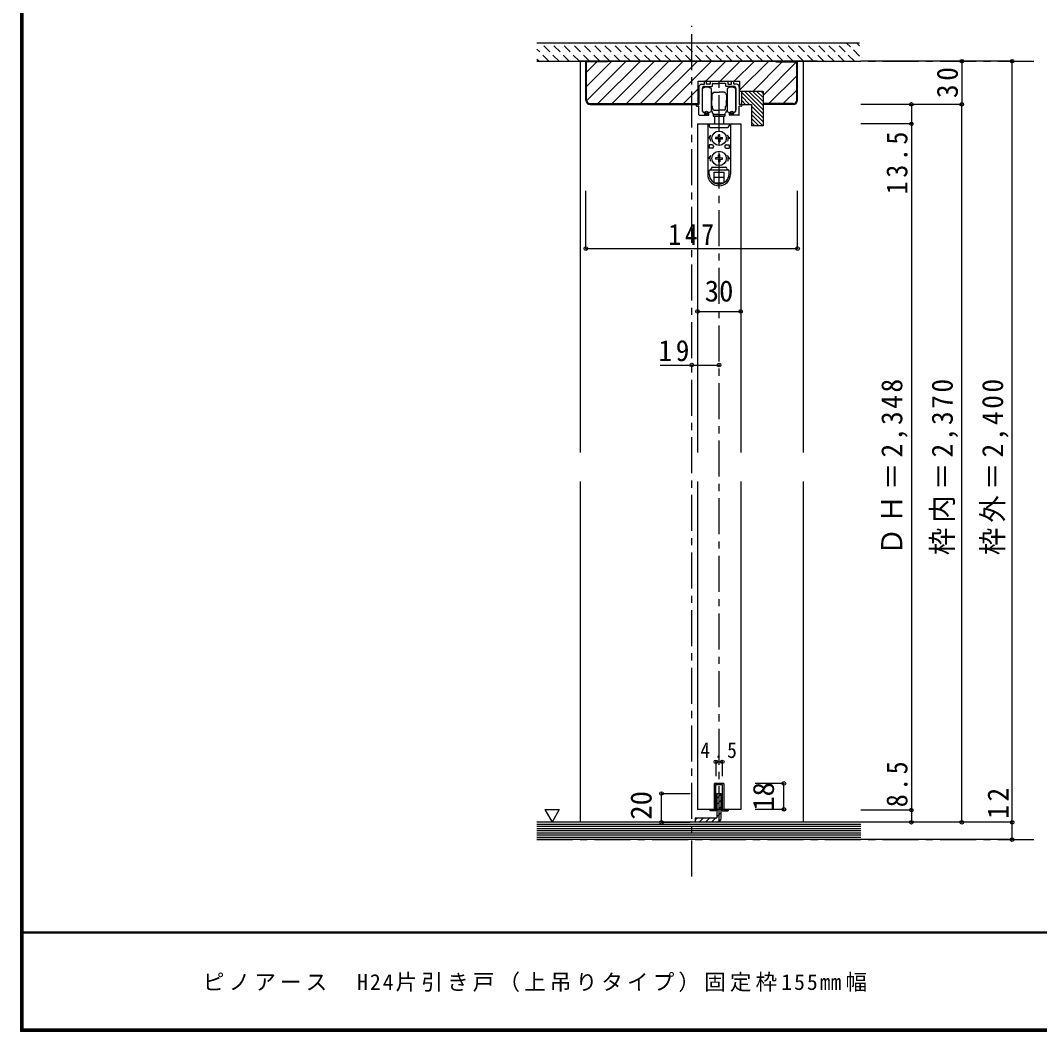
# Model space of a CAD drawing. Units: millimetres at full size, sheet at 1:5. Extents: x -973 to 977, y -718 to 696.
# Drawn here: x -973 to -266, y -701 to 1 of the extents above; entities that cross this region are included whole.
import ezdxf
from ezdxf.enums import TextEntityAlignment as Align

# ---------------------------------------------------------------- set-up
doc = ezdxf.new("R2010")
doc.units = ezdxf.units.MM
doc.header["$LTSCALE"] = 5
doc.header["$PDMODE"] = 32
doc.header["$PDSIZE"] = 2.5
doc.linetypes.add('CHAIN1', pattern=[8, 5, -1, 1, -1])
doc.linetypes.add('DASHED1', pattern=[1.8, 1.2, -0.6])
for name, color, linetype in [('0-1_通り芯', 4, 'CHAIN1'), ('0-3_仕上げ', 2, 'Continuous'), ('0-4_枠', 3, 'Continuous'), ('0-6_扉', 2, 'Continuous'), ('0-7_金物', 7, 'Continuous'), ('0-A_文字', 7, 'Continuous'), ('0-B_寸法', 7, 'Continuous'), ('0-C_ハッチ', 4, 'DASHED1'), ('F-1_枠', 6, 'Continuous'), ('F-A_文字', 7, 'Continuous')]:
    doc.layers.add(name, color=color, linetype=linetype)
doc.styles.add('ＭＳ ゴシック', font='')
doc.styles.get('ＭＳ ゴシック').set_extended_font_data('MS Gothic')

msp = doc.modelspace()

# ---------------------------------------------------------------- linework, layer by layer
at = {"layer": '0-1_通り芯'}
for p, q in [((-507.203, -593.168), (-507.203, -2.5)), ((-614.703, -27), (-267.203, -27)), ((-488.203, -555.5), (-488.203, -41)), ((-614.703, -567.5), (-267.203, -567.5))]:
    msp.add_line(p, q, dxfattribs=at)
at = {"layer": '0-3_仕上げ'}
for p, q in [((-389.703, -555.5), (-614.703, -555.5)), ((-389.703, -567.5), (-614.703, -567.5))]:
    msp.add_line(p, q, dxfattribs=at)
at = {"layer": '0-3_仕上げ', "color": 7}
for p, q in [((-389.703, -557), (-614.703, -557)), ((-389.703, -558.5), (-614.703, -558.5)), ((-389.703, -560), (-614.703, -560)), ((-389.703, -561.5), (-614.703, -561.5)), ((-389.703, -563), (-614.703, -563)), ((-389.703, -564.5), (-614.703, -564.5)), ((-389.703, -566), (-614.703, -566))]:
    msp.add_line(p, q, dxfattribs=at)
at = {"layer": '0-4_枠', "color": 4}
for p, q in [((-584.703, -27), (-580.703, -27)), ((-584.703, -27), (-584.703, -298.751)), ((-429.703, -27), (-433.703, -27)), ((-429.703, -298.751), (-429.703, -27)), ((-584.703, -318.751), (-584.703, -555.5)), ((-429.703, -555.5), (-429.703, -318.751))]:
    msp.add_line(p, q, dxfattribs=at)
at = {"layer": '0-4_枠'}
for p, q in [((-433.703, -27), (-580.703, -27)), ((-580.703, -54), (-580.703, -27)), ((-565.703, -27.5), (-580.203, -27.5)), ((-580.203, -54), (-580.203, -27.5)), ((-565.703, -27), (-565.703, -27.5)), ((-448.703, -27.5), (-448.703, -27)), ((-448.703, -27.5), (-434.203, -27.5)), ((-434.203, -54), (-434.203, -27.5)), ((-433.703, -54), (-433.703, -27)), ((-577.703, -56.5), (-502.703, -56.5)), ((-436.703, -56.5), (-457.703, -56.5)), ((-577.703, -57), (-502.703, -57)), ((-436.703, -57), (-457.703, -57))]:
    msp.add_line(p, q, dxfattribs=at)
for centre, radius, start, end in [((-577.703, -54), 3, 180, 270), ((-577.703, -54), 2.5, 180, 270), ((-436.703, -54), 2.5, 270, 0), ((-436.703, -54), 3, 270, 0)]:
    msp.add_arc(centre, radius, start, end, dxfattribs=at)
at = {"layer": '0-6_扉', "color": 6}
for p, q in [((-503.203, -70.5), (-503.203, -298.751)), ((-473.203, -70.5), (-473.203, -298.751)), ((-503.203, -318.751), (-503.203, -546.5)), ((-473.203, -318.751), (-473.203, -546.5)), ((-484.953, -528.5), (-484.953, -546.5)), ((-473.203, -546.5), (-503.203, -546.5)), ((-473.203, -546.5), (-484.953, -546.5))]:
    msp.add_line(p, q, dxfattribs=at)
msp.add_lwpolyline([(-484.953, -528.5), (-491.453, -528.5), (-491.453, -546.5)], dxfattribs=at)
at = {"layer": '0-7_金物'}
for p, q in [((-491.453, -528.5), (-484.953, -528.5)), ((-485.953, -529.5), (-490.453, -529.5)), ((-490.453, -547.5), (-490.453, -529.5)), ((-485.953, -529.5), (-485.953, -547.5)), ((-484.953, -528.5), (-484.953, -546.5)), ((-490.453, -547.5), (-494.453, -547.5)), ((-485.953, -547.5), (-481.953, -547.5))]:
    msp.add_line(p, q, dxfattribs=at)
at = {"layer": '0-7_金物', "color": 3}
for p, q in [((-489.703, -535.5), (-489.703, -552.5)), ((-489.703, -535.5), (-486.703, -535.5)), ((-486.703, -552.5), (-486.703, -535.5)), ((-504.703, -552.5), (-489.703, -552.5)), ((-504.703, -552.5), (-504.703, -555.5)), ((-489.703, -555.5), (-504.703, -555.5))]:
    msp.add_line(p, q, dxfattribs=at)
at = {"layer": '0-7_金物'}
for points in [[(-494.453, -547.5), (-494.453, -546.5), (-491.453, -546.5), (-491.453, -528.5)], [(-484.953, -546.5), (-481.953, -546.5), (-481.953, -547.5)]]:
    msp.add_lwpolyline(points, dxfattribs=at)
at = {"layer": '0-7_金物', "color": 3}
msp.add_arc((-489.703, -552.5), 3, 270, 0, dxfattribs=at)
at = {"layer": '0-A_文字'}
msp.add_line((-609.138, -546.686), (-604.138, -555.347), dxfattribs=at)
msp.add_lwpolyline([(-609.138, -546.686), (-599.138, -546.686), (-604.138, -555.347)], dxfattribs=at)
at = {"layer": '0-B_寸法', "color": 2}
for p, q in [((-490.813, -14.5), (-614.703, -14.5)), ((-390.703, -14.5), (-490.813, -14.5))]:
    msp.add_line(p, q, dxfattribs=at)
at = {"layer": '0-B_寸法', "color": 4, "linetype": 'DASHED1'}
for p, q in [((-606.386, -27), (-614.703, -18.683)), ((-599.315, -27), (-611.815, -14.5)), ((-592.244, -27), (-604.744, -14.5)), ((-585.173, -27), (-597.673, -14.5)), ((-578.102, -27), (-590.602, -14.5)), ((-571.031, -27), (-583.531, -14.5)), ((-563.96, -27), (-576.46, -14.5)), ((-556.889, -27), (-569.389, -14.5)), ((-549.818, -27), (-562.318, -14.5)), ((-542.747, -27), (-555.247, -14.5)), ((-535.676, -27), (-548.176, -14.5)), ((-528.605, -27), (-541.105, -14.5)), ((-521.534, -27), (-534.034, -14.5)), ((-514.463, -27), (-526.963, -14.5)), ((-507.391, -27), (-519.891, -14.5)), ((-500.32, -27), (-512.82, -14.5)), ((-493.249, -27), (-505.749, -14.5)), ((-486.178, -27), (-498.678, -14.5)), ((-479.107, -27), (-491.607, -14.5)), ((-472.036, -27), (-484.536, -14.5)), ((-464.965, -27), (-477.465, -14.5)), ((-457.894, -27), (-470.394, -14.5)), ((-450.823, -27), (-463.323, -14.5)), ((-443.752, -27), (-456.252, -14.5)), ((-436.681, -27), (-449.181, -14.5)), ((-429.61, -27), (-442.11, -14.5)), ((-422.539, -27), (-435.039, -14.5)), ((-415.468, -27), (-427.968, -14.5)), ((-408.397, -27), (-420.897, -14.5)), ((-401.325, -27), (-413.825, -14.5)), ((-394.254, -27), (-406.754, -14.5)), ((-390.703, -23.48), (-399.683, -14.5)), ((-390.703, -16.409), (-392.612, -14.5)), ((-613.458, -27), (-614.703, -25.755))]:
    msp.add_line(p, q, dxfattribs=at)
at = {"layer": '0-B_寸法', "color": 3}
for p, q in [((-614.703, -27), (-390.703, -27)), ((-429.703, -27), (-580.703, -27)), ((-502.703, -41), (-473.703, -41)), ((-502.703, -57), (-502.703, -41)), ((-473.703, -48), (-473.703, -41)), ((-457.703, -48), (-473.703, -48)), ((-457.703, -48), (-457.703, -72)), ((-465.703, -57), (-465.703, -72)), ((-457.703, -72), (-465.703, -72))]:
    msp.add_line(p, q, dxfattribs=at)
at = {"layer": '0-B_寸法', "color": 4}
for p, q in [((-584.703, -27), (-580.703, -27)), ((-419.853, -27), (-584.703, -27)), ((-284.703, -27), (-389.703, -27)), ((-319.703, -27), (-319.703, -57)), ((-284.703, -554), (-284.703, -27)), ((-472.703, -48.532), (-457.703, -63.532)), ((-470.406, -48), (-457.703, -60.704)), ((-467.578, -48), (-457.703, -57.875)), ((-464.75, -48), (-457.703, -55.047)), ((-461.921, -48), (-457.703, -52.218)), ((-459.093, -48), (-457.703, -49.39)), ((-472.703, -51.36), (-467.063, -57)), ((-472.703, -54.189), (-469.892, -57)), ((-465.703, -58.36), (-457.703, -66.36)), ((-465.703, -61.189), (-457.703, -69.189)), ((-319.703, -57), (-389.703, -57)), ((-354.703, -57), (-354.703, -70.5)), ((-354.703, -63.002), (-354.703, -547)), ((-319.703, -555.5), (-319.703, -57)), ((-465.703, -64.017), (-457.72, -72)), ((-465.703, -66.846), (-460.549, -72)), ((-465.703, -69.674), (-463.377, -72)), ((-354.703, -70.502), (-389.703, -70.502)), ((-580.703, -157.11), (-580.703, -117.124)), ((-433.703, -157.11), (-433.703, -117.124)), ((-580.703, -157.11), (-433.703, -157.11)), ((-503.203, -200.796), (-473.203, -200.796)), ((-529.203, -238), (-488.203, -238)), ((-490.453, -513.5), (-485.953, -513.5)), ((-490.453, -513.5), (-490.453, -523.5)), ((-485.953, -513.5), (-485.953, -523.5)), ((-443.203, -528.5), (-463.203, -528.5)), ((-443.203, -546.5), (-443.203, -528.5)), ((-528.203, -555.5), (-528.203, -535.5)), ((-528.203, -535.5), (-508.203, -535.5)), ((-443.203, -546.5), (-463.203, -546.5)), ((-354.703, -547), (-389.703, -547)), ((-354.703, -547), (-354.703, -555.5)), ((-528.203, -555.5), (-508.203, -555.5)), ((-284.703, -567.5), (-389.703, -567.5))]:
    msp.add_line(p, q, dxfattribs=at)
at = {"layer": '0-B_寸法'}
for p, q in [((-498.353, -42.7), (-498.353, -41.3)), ((-497.153, -41), (-498.053, -41)), ((-496.853, -42.7), (-496.853, -41.3)), ((-494.353, -41.3), (-494.353, -42.7)), ((-494.053, -41), (-482.353, -41)), ((-488.203, -42.2), (-488.503, -42.5)), ((-488.203, -42.2), (-487.903, -42.5)), ((-482.053, -41.3), (-482.053, -42.7)), ((-479.553, -42.7), (-479.553, -41.3)), ((-479.253, -41), (-478.353, -41)), ((-478.053, -42.7), (-478.053, -41.3)), ((-502.203, -45), (-502.203, -57)), ((-500.203, -43), (-498.653, -43)), ((-499.853, -46), (-499.853, -60.877)), ((-499.803, -62), (-499.803, -46)), ((-498.353, -44.5), (-493.153, -44.5)), ((-494.653, -43), (-496.553, -43)), ((-493.803, -46), (-493.803, -54)), ((-492.853, -44.2), (-492.853, -42.8)), ((-492.553, -42.5), (-488.503, -42.5)), ((-491.703, -48.5), (-488.203, -48.5)), ((-484.703, -48.5), (-488.203, -48.5)), ((-483.853, -42.5), (-487.903, -42.5)), ((-483.553, -44.2), (-483.553, -42.8)), ((-478.053, -44.5), (-483.253, -44.5)), ((-482.603, -46), (-482.603, -54)), ((-481.753, -43), (-479.853, -43)), ((-476.203, -43), (-477.753, -43)), ((-476.603, -62), (-476.603, -46)), ((-476.553, -46), (-476.553, -60.877)), ((-474.203, -45), (-474.203, -57)), ((-493.803, -50), (-493.503, -50)), ((-493.803, -51.5), (-493.303, -51.5)), ((-493.803, -54), (-493.803, -62)), ((-493.803, -56.5), (-493.303, -56.5)), ((-493.303, -50.2), (-493.503, -50)), ((-493.503, -51.5), (-493.303, -51.3)), ((-493.303, -56.7), (-493.503, -56.5)), ((-493.303, -50), (-493.303, -54)), ((-493.203, -50), (-493.303, -50)), ((-493.303, -58), (-493.303, -54)), ((-483.203, -50), (-483.103, -50)), ((-483.103, -50), (-483.103, -54)), ((-483.103, -50.2), (-482.903, -50)), ((-482.903, -51.5), (-483.103, -51.3)), ((-482.603, -51.5), (-483.103, -51.5)), ((-483.103, -58), (-483.103, -54)), ((-483.103, -56.7), (-482.903, -56.5)), ((-482.603, -56.5), (-483.103, -56.5)), ((-482.603, -50), (-482.903, -50)), ((-482.603, -54), (-482.603, -62)), ((-503.603, -57), (-502.203, -57)), ((-503.603, -58.2), (-502.203, -58.2)), ((-502.203, -64.2), (-502.203, -58.2)), ((-495.353, -64.2), (-495.353, -63.125)), ((-493.803, -58), (-493.503, -58)), ((-493.303, -57.8), (-493.503, -58)), ((-493.203, -58), (-493.303, -58)), ((-492.703, -60), (-492.703, -58.5)), ((-491.703, -61), (-488.203, -61)), ((-484.703, -61), (-488.203, -61)), ((-483.703, -60), (-483.703, -58.5)), ((-483.203, -58), (-483.103, -58)), ((-483.103, -57.8), (-482.903, -58)), ((-482.603, -58), (-482.903, -58)), ((-481.053, -64.2), (-481.053, -63.125)), ((-472.803, -57), (-474.203, -57)), ((-474.203, -64.2), (-474.203, -58.2)), ((-472.803, -58.2), (-474.203, -58.2)), ((-501.903, -64.5), (-495.653, -64.5)), ((-496.102, -70.5), (-496.102, -105.4)), ((-496.06, -70.5), (-480.26, -70.5)), ((-495.102, -70.5), (-495.102, -72)), ((-492.203, -64.3), (-492.203, -65.3)), ((-484.203, -64.3), (-492.203, -64.3)), ((-492.203, -65.3), (-484.203, -65.3)), ((-488.203, -64), (-491.703, -64)), ((-491.203, -64), (-491.203, -64.3)), ((-491.203, -70.5), (-491.203, -65.3)), ((-488.203, -64), (-484.703, -64)), ((-485.203, -64), (-485.203, -64.3)), ((-485.203, -65.3), (-485.203, -70.5)), ((-484.203, -64.3), (-484.203, -65.3)), ((-481.302, -70.5), (-481.302, -72)), ((-474.503, -64.5), (-480.753, -64.5)), ((-480.302, -70.5), (-480.302, -105.4)), ((-494.102, -73), (-482.302, -73)), ((-493.859, -78.5), (-495.702, -80.5)), ((-494.602, -80.5), (-495.702, -80.5)), ((-488.722, -79.98), (-490.652, -80.014)), ((-490.652, -80.014), (-490.652, -80.986)), ((-488.722, -81.02), (-490.652, -80.986)), ((-488.722, -79.98), (-488.688, -78.05)), ((-488.722, -81.02), (-488.688, -82.95)), ((-487.716, -78.05), (-488.688, -78.05)), ((-488.688, -82.95), (-487.716, -82.95)), ((-487.682, -79.98), (-487.716, -78.05)), ((-487.682, -81.02), (-487.716, -82.95)), ((-487.682, -79.98), (-485.752, -80.014)), ((-487.682, -81.02), (-485.752, -80.986)), ((-485.752, -80.986), (-485.752, -80.014)), ((-482.545, -78.5), (-480.702, -80.5)), ((-481.802, -80.5), (-480.702, -80.5)), ((-495.102, -85), (-495.102, -87.5)), ((-493.102, -85), (-495.102, -85)), ((-493.102, -87.5), (-495.102, -87.5)), ((-492.102, -86), (-492.102, -86.5)), ((-484.302, -86), (-484.302, -86.5)), ((-483.302, -85), (-481.302, -85)), ((-483.302, -87.5), (-481.302, -87.5)), ((-481.302, -85), (-481.302, -87.5)), ((-493.859, -92.5), (-495.702, -94.5)), ((-494.602, -94.5), (-495.702, -94.5)), ((-488.722, -93.98), (-490.652, -94.014)), ((-490.652, -94.014), (-490.652, -94.986)), ((-488.722, -95.02), (-490.652, -94.986)), ((-488.722, -93.98), (-488.688, -92.05)), ((-488.722, -95.02), (-488.688, -96.95)), ((-487.716, -92.05), (-488.688, -92.05)), ((-488.688, -96.95), (-487.716, -96.95)), ((-487.682, -93.98), (-487.716, -92.05)), ((-487.682, -95.02), (-487.716, -96.95)), ((-487.682, -93.98), (-485.752, -94.014)), ((-487.682, -95.02), (-485.752, -94.986)), ((-485.752, -94.986), (-485.752, -94.014)), ((-482.545, -92.5), (-480.702, -94.5)), ((-481.802, -94.5), (-480.702, -94.5)), ((-495.102, -105.4), (-495.102, -103)), ((-494.602, -102.5), (-481.802, -102.5)), ((-492.602, -100.5), (-483.802, -100.5)), ((-491.702, -104), (-484.702, -104)), ((-491.702, -111.347), (-491.702, -104)), ((-484.702, -111.347), (-484.702, -104)), ((-481.302, -105.4), (-481.302, -103)), ((-491.702, -107.5), (-484.702, -107.5)), ((-491.23, -111.6), (-485.174, -111.6))]:
    msp.add_line(p, q, dxfattribs=at)
at = {"layer": '0-B_寸法', "color": 6}
msp.add_line((-503.203, -70.5), (-473.203, -70.5), dxfattribs=at)
at = {"layer": '0-B_寸法', "color": 3}
msp.add_lwpolyline([(-472.703, -48), (-472.703, -53.25), (-472.703, -57), (-465.703, -57)], dxfattribs=at)
at = {"layer": '0-B_寸法', "color": 4}
msp.add_lwpolyline([(-284.703, -567.5), (-284.703, -555.5), (-389.703, -555.5)], dxfattribs=at)
at = {"layer": '0-B_寸法'}
for centre in [(-488.202, -80.5), (-488.202, -94.5)]:
    msp.add_circle(centre, 5, dxfattribs=at)
for centre, radius, start, end in [((-498.053, -41.3), 0.3, 90, 180), ((-497.153, -41.3), 0.3, 0, 90), ((-494.053, -41.3), 0.3, 90, 180), ((-482.353, -41.3), 0.3, 0, 90), ((-479.253, -41.3), 0.3, 90, 180), ((-478.353, -41.3), 0.3, 0, 90), ((-500.203, -45), 2, 90, 180), ((-498.353, -46), 1.5, 90, 180), ((-496.803, -50), 5, 53.1301, 126.8699), ((-498.653, -42.7), 0.3, 270, 0), ((-496.553, -42.7), 0.3, 180, 270), ((-494.653, -42.7), 0.3, 270, 0), ((-493.203, -49.5), 0.5, 270, 0), ((-493.153, -44.2), 0.3, 270, 0), ((-492.553, -42.8), 0.3, 90, 180), ((-491.703, -49.5), 1, 90, 180), ((-484.703, -49.5), 1, 0, 90), ((-483.853, -42.8), 0.3, 0, 90), ((-483.203, -49.5), 0.5, 180, 270), ((-483.253, -44.2), 0.3, 180, 270), ((-479.603, -50), 5, 53.1301, 126.8699), ((-481.753, -42.7), 0.3, 180, 270), ((-479.853, -42.7), 0.3, 270, 0), ((-477.753, -42.7), 0.3, 180, 270), ((-478.053, -46), 1.5, 0, 90), ((-476.203, -45), 2, 0, 90), ((-503.603, -57.6), 0.6, 90, 180), ((-503.603, -57.6), 0.6, 180, 270), ((-497.853, -60.877), 2, 180, 253.54075), ((-496.803, -58), 5, 233.1301, 306.8699), ((-497.003, -58), 5, 253.54075, 284.75682), ((-495.653, -63.125), 0.3, 0, 104.75682), ((-494.703, -63), 2, 0, 63.25632), ((-493.203, -58.5), 0.5, 0, 90), ((-491.703, -60), 1, 180, 270), ((-491.703, -63), 1, 180, 270), ((-484.703, -60), 1, 270, 0), ((-484.703, -63), 1, 270, 0), ((-483.203, -58.5), 0.5, 90, 180), ((-481.703, -63), 2, 116.74368, 180), ((-479.603, -58), 5, 233.1301, 306.8699), ((-480.753, -63.125), 0.3, 75.24318, 180), ((-479.403, -58), 5, 255.24318, 286.45925), ((-478.553, -60.877), 2, 286.45925, 0), ((-472.803, -57.6), 0.6, 0, 90), ((-472.803, -57.6), 0.6, 270, 0), ((-501.903, -64.2), 0.3, 180, 270), ((-495.653, -64.2), 0.3, 270, 0), ((-480.753, -64.2), 0.3, 180, 270), ((-474.503, -64.2), 0.3, 270, 0), ((-494.102, -72), 1, 180, 270), ((-482.302, -72), 1, 270, 0), ((-488.202, -80.5), 6.4, 167.82427, 198.20996), ((-488.202, -80.5), 6.4, 341.79004, 12.17573), ((-493.102, -86), 1, 0, 90), ((-493.102, -86.5), 1, 270, 0), ((-483.302, -86), 1, 90, 180), ((-483.302, -86.5), 1, 180, 270), ((-488.202, -94.5), 6.4, 167.82427, 198.20996), ((-488.202, -94.5), 6.4, 341.79004, 12.17573), ((-488.202, -105.6), 7.9, 180, 0), ((-494.602, -103), 0.5, 90, 180), ((-488.202, -105.4), 6.9, 180, 0), ((-494.602, -101.5), 1, 270, 0), ((-492.602, -101.5), 1, 90, 180), ((-483.802, -101.5), 1, 0, 90), ((-481.802, -101.5), 1, 180, 270), ((-481.802, -103), 0.5, 0, 90)]:
    msp.add_arc(centre, radius, start, end, dxfattribs=at)
for p in [(-319.703, -27), (-284.703, -27), (-354.703, -57), (-319.703, -57), (-497.003, -63), (-479.403, -63), (-354.703, -70.502), (-580.703, -157.11), (-433.703, -157.11), (-503.203, -200.796), (-473.203, -200.796), (-507.203, -238), (-488.203, -238), (-490.453, -513.5), (-485.953, -513.5), (-443.203, -528.5), (-528.203, -535.5), (-443.203, -546.5), (-354.703, -547), (-528.203, -555.5), (-354.703, -555.5), (-319.703, -555.5), (-284.703, -555.5), (-284.703, -567.5)]:
    msp.add_point(p, dxfattribs=at)
at = {"layer": '0-C_ハッチ', "linetype": 'Continuous'}
for p, q in [((-580.203, -54.446), (-552.757, -27)), ((-580.203, -44.546), (-562.657, -27)), ((-580.203, -34.647), (-573.056, -27.5)), ((-572.358, -56.5), (-542.858, -27)), ((-562.458, -56.5), (-532.958, -27)), ((-552.559, -56.5), (-523.059, -27)), ((-542.66, -56.5), (-513.16, -27)), ((-532.76, -56.5), (-503.26, -27)), ((-522.861, -56.5), (-493.361, -27)), ((-497.461, -41), (-483.461, -27)), ((-487.562, -41), (-473.562, -27)), ((-477.662, -41), (-463.662, -27)), ((-473.703, -46.94), (-453.763, -27)), ((-464.863, -48), (-444.363, -27.5)), ((-457.703, -50.739), (-434.464, -27.5)), ((-453.564, -56.5), (-434.203, -37.139)), ((-502.703, -46.242), (-512.961, -56.5)), ((-443.665, -56.5), (-434.203, -47.038)), ((-489.703, -538.982), (-486.703, -535.982)), ((-489.703, -543.225), (-486.703, -540.225)), ((-489.703, -547.468), (-486.703, -544.468)), ((-489.703, -551.71), (-486.703, -548.71)), ((-504.703, -553.982), (-503.221, -552.5)), ((-501.978, -555.5), (-498.978, -552.5)), ((-497.735, -555.5), (-494.735, -552.5)), ((-493.493, -555.5), (-490.493, -552.5)), ((-489.209, -555.459), (-486.743, -552.993))]:
    msp.add_line(p, q, dxfattribs=at)
at = {"layer": 'F-1_枠'}
for p, q in [((-973.347, 695.833), (-973.347, -700.833)), ((-972.514, 695.833), (-972.514, -700.833)), ((-971.68, 695.833), (-971.68, -700.833)), ((976.653, -631.667), (-973.347, -631.667)), ((976.653, -632.5), (-973.347, -632.5)), ((976.653, -699.167), (-973.347, -699.167)), ((976.653, -700), (-973.347, -700)), ((976.653, -700.833), (-973.347, -700.833))]:
    msp.add_line(p, q, dxfattribs=at)

# ---------------------------------------------------------------- texts
at = {"layer": '0-B_寸法', "style": 'ＭＳ ゴシック'}
msp.add_text('30', height=14.66, dxfattribs=at).set_placement((-498.203, -198.296), align=Align.BOTTOM_LEFT)
for s, p in [('18', (-445.703, -547.5)), ('20', (-530.703, -553.707))]:
    msp.add_text(s, height=14.66, rotation=90, dxfattribs=at).set_placement(p, align=Align.BOTTOM_LEFT)
at = {"layer": '0-B_寸法', "char_height": 14.66, "attachment_point": 7, "rotation": 90, "style": 'ＭＳ ゴシック'}
for s, insert in [('\\T1.27;\\W0.95;30', (-322.203, -52.625)), ('\\T1.28;\\W0.9;13.5', (-357.203, -119.39)), ('\\T1.19;\\W0.95;ＤＨ＝2,348', (-357.203, -370.001)), ('\\T1.19;\\W0.95;枠内＝2,370', (-322.203, -370.001)), ('\\T1.19;\\W0.95;枠外＝2,400', (-287.203, -370.001)), ('\\T1.27;\\W0.9;8.5', (-357.203, -545)), ('\\T1.27;\\W0.95;12', (-287.203, -553.073))]:
    msp.add_mtext(s, dxfattribs=dict(at, insert=insert))
at = {"layer": '0-B_寸法', "attachment_point": 7, "style": 'ＭＳ ゴシック'}
for s, insert, char_height in [('\\T1.27;\\W0.9;147', (-523.453, -154.61), 14.66), ('\\T1.27;\\W0.95;19', (-530.328, -235.5), 14.66), ('\\T1.38;\\W0.9;4.5', (-501.203, -511), 11)]:
    msp.add_mtext(s, dxfattribs=dict(at, insert=insert, char_height=char_height))
at = {"layer": 'F-A_文字', "insert": (-846.68, -673.333), "char_height": 11, "attachment_point": 7, "style": 'ＭＳ ゴシック'}
msp.add_mtext('\\T1.19;ピノアース\u3000H24片引き戸（上吊りタイプ）固定枠155㎜幅', dxfattribs=at)

doc.saveas('drawing.dxf')
